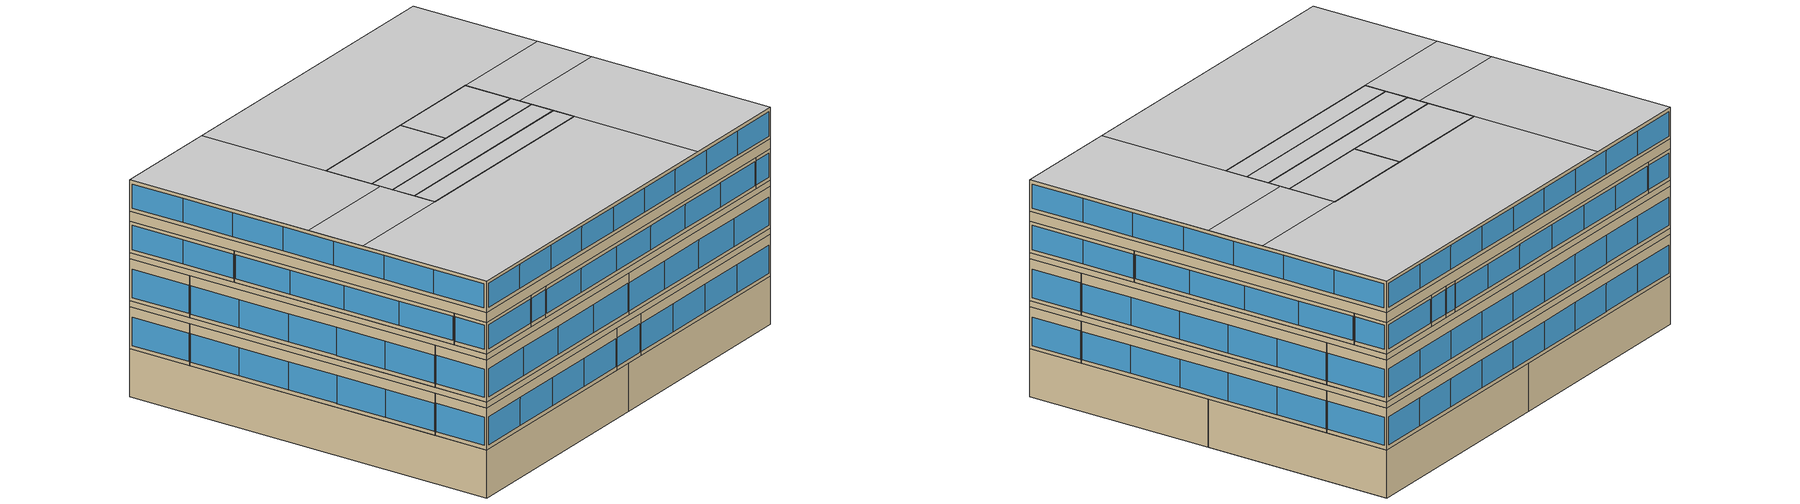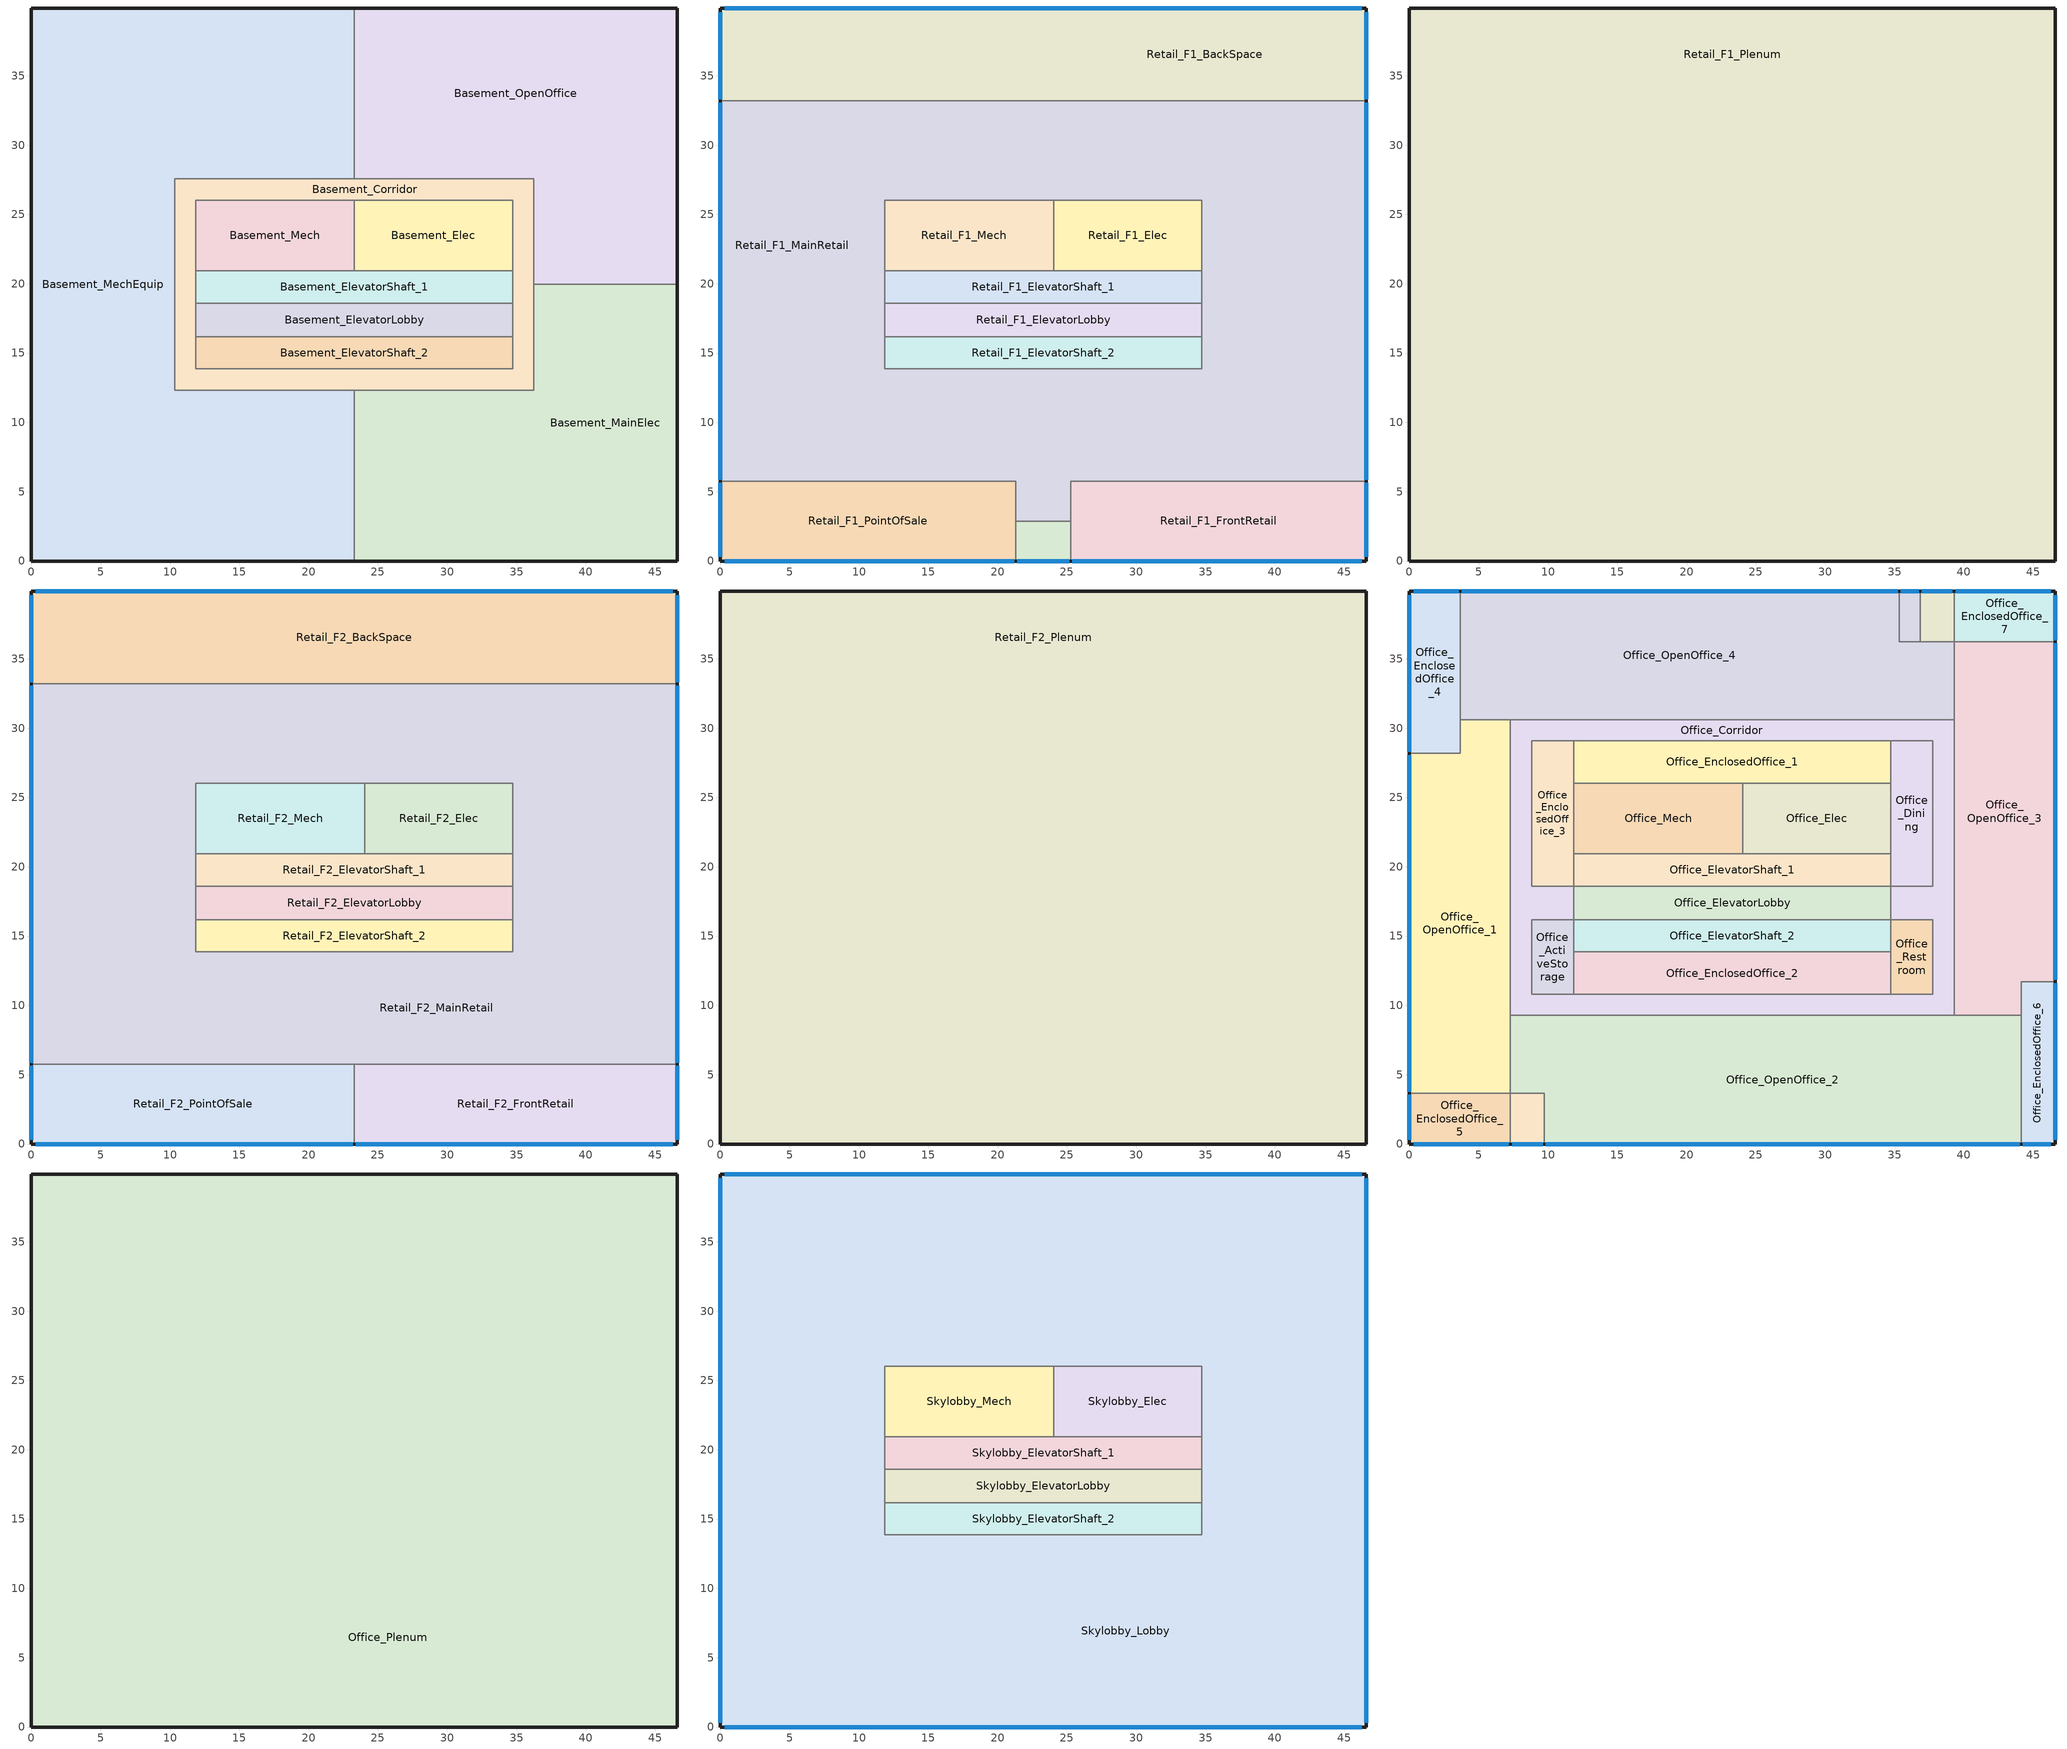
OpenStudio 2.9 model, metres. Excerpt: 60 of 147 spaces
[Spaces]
Basement_ElevatorShaft_2
 floor ground: 34.72,16.17 34.72,13.85 11.86,13.85 11.86,16.17 z-4.88
 wall to Basement_Corridor: 11.86,16.17 11.86,13.85 34.72,13.85 34.72,16.17 z-4.88:0
 wall to Basement_ElevatorLobby: 34.72,16.17 11.86,16.17 z-4.88:0
Basement_ElevatorLobby
 floor ground: 34.72,18.61 34.72,16.17 11.86,16.17 11.86,18.61 z-4.88
 wall to Basement_ElevatorShaft_1: 34.72,18.61 11.86,18.61 z-4.88:0
 wall to Basement_Corridor: 11.86,18.61 11.86,16.17 / 34.72,16.17 34.72,18.61 z-4.88:0
Basement_Corridor
 floor ground: 36.24,27.57 36.24,26.05 11.86,26.05 11.86,27.57 z-4.88; 11.86,27.57 11.86,19.95 10.33,19.95 10.33,27.57 z-4.88; 36.24,26.05 36.24,19.95 34.72,19.95 34.72,26.05 z-4.88; 34.72,13.85 34.72,12.33 10.33,12.33 10.33,13.85 z-4.88; 11.86,19.95 11.86,13.85 10.33,13.85 10.33,19.95 z-4.88; 36.24,19.95 36.24,12.33 34.72,12.33 34.72,19.95 z-4.88
 wall to Basement_MechEquip: 23.29,27.57 10.33,27.57 10.33,12.33 23.29,12.33 z-4.88:0
 wall to Basement_ElevatorShaft_1: 11.86,18.61 11.86,20.92 / 34.72,20.92 34.72,18.61 z-4.88:0
 wall to Basement_Elec: 23.29,26.05 34.72,26.05 34.72,20.92 z-4.88:0
 wall to Basement_OpenOffice: 36.24,19.95 36.24,27.57 23.29,27.57 z-4.88:0
 wall to Basement_Mech: 11.86,20.92 11.86,26.05 23.29,26.05 z-4.88:0
 wall to Basement_MainElec: 23.29,12.33 36.24,12.33 36.24,19.95 z-4.88:0
Basement_MainElec
 floor ground: 36.24,12.33 36.24,0 23.29,0 23.29,12.33 z-4.88; 46.57,19.95 46.57,0 36.24,0 36.24,19.95 z-4.88
 wall ground: 23.29,0 46.57,0 46.57,19.95 z-4.88:0
 wall to Basement_MechEquip: 23.29,12.33 23.29,0 z-4.88:0
 wall to Basement_OpenOffice: 46.57,19.95 36.24,19.95 z-4.88:0
Basement_MechEquip
 floor ground: 10.33,39.9 10.33,0 0,0 0,39.9 z-4.88; 23.29,12.33 23.29,0 10.33,0 10.33,12.33 z-4.88; 23.29,39.9 23.29,27.57 10.33,27.57 10.33,39.9 z-4.88
 wall to Basement_OpenOffice: 23.29,27.57 23.29,39.9 z-4.88:0
 wall ground: 23.29,39.9 0,39.9 0,0 23.29,0 z-4.88:0
Basement_Mech
 floor ground: 23.29,26.05 23.29,20.92 11.86,20.92 11.86,26.05 z-4.88
 wall to Basement_ElevatorShaft_1: 11.86,20.92 23.29,20.92 z-4.88:0
 wall to Basement_Elec: 23.29,20.92 23.29,26.05 z-4.88:0
Basement_OpenOffice
 floor ground: 46.57,39.9 46.57,27.57 23.29,27.57 23.29,39.9 z-4.88; 46.57,27.57 46.57,19.95 36.24,19.95 36.24,27.57 z-4.88
 wall ground: 46.57,19.95 46.57,39.9 23.29,39.9 z-4.88:0
Basement_Elec
 floor ground: 34.72,26.05 34.72,20.92 23.29,20.92 23.29,26.05 z-4.88
 wall to Basement_ElevatorShaft_1: 23.29,20.92 34.72,20.92 z-4.88:0
Basement_ElevatorShaft_1
 floor ground: 34.72,20.92 34.72,18.61 11.86,18.61 11.86,20.92 z-4.88
Retail_F1_BackSpace
 floor to Basement_OpenOffice: 46.57,39.9 46.57,33.19 23.29,33.19 23.29,39.9 z0
 floor to Basement_MechEquip: 23.29,39.9 23.29,33.19 0,33.19 0,39.9 z0
 wall outside: 46.57,33.19 46.57,39.9 0,39.9 0,33.19 z0:4.27
 wall to Retail_F1_MainRetail: 0,33.19 46.57,33.19 z0:4.27
 window: 15.62,39.9 10.52,39.9 / 10.52,39.9 5.42,39.9 / 36.05,39.9 30.95,39.9 / 5.41,39.9 0.31,39.9 / 30.94,39.9 25.84,39.9 / 25.84,39.9 20.74,39.9 / 46.26,39.9 41.16,39.9 / 41.16,39.9 36.06,39.9 / 20.73,39.9 15.63,39.9 z0.4:3.26; 46.57,33.31 46.57,39.59 / 0,39.59 0,33.31 z0.4:3.27
Retail_F1_PointOfSale
 floor to Basement_MechEquip: 21.31,5.76 21.31,0 0,0 0,5.76 z0
 wall outside: 0,5.76 0,0 21.31,0 z0:4.27
 wall to Retail_F1_MainRetail: 21.31,2.88 21.31,5.76 0,5.76 z0:4.27
 wall to Retail_F1_Entry: 21.31,0 21.31,2.88 z0:4.27
 window: 0.31,0 5.53,0 / 5.53,0 10.75,0 / 10.75,0 15.97,0 / 15.97,0 21.19,0 z0.4:3.26; 0,5.65 0,0.31 z0.4:3.27
Retail_F1_MainRetail
 floor to Basement_MainElec: 36.24,12.33 36.24,5.76 25.27,5.76 25.27,12.33 z0; 25.27,12.33 25.27,2.88 23.29,2.88 23.29,12.33 z0; 46.57,19.95 46.57,5.76 36.24,5.76 36.24,19.95 z0
 floor to Basement_Corridor: 11.86,19.95 11.86,13.85 10.33,13.85 10.33,19.95 z0; 36.24,26.05 36.24,19.95 34.72,19.95 34.72,26.05 z0; 36.24,27.57 36.24,26.05 11.86,26.05 11.86,27.57 z0; 11.86,27.57 11.86,19.95 10.33,19.95 10.33,27.57 z0; 34.72,13.85 34.72,12.33 10.33,12.33 10.33,13.85 z0; 36.24,19.95 36.24,12.33 34.72,12.33 34.72,19.95 z0
 floor to Basement_OpenOffice: 46.57,27.57 46.57,19.95 36.24,19.95 36.24,27.57 z0; 46.57,33.19 46.57,27.57 23.29,27.57 23.29,33.19 z0
 floor to Basement_MechEquip: 23.29,5.76 23.29,2.88 21.31,2.88 21.31,5.76 z0; 23.29,33.19 23.29,27.57 10.33,27.57 10.33,33.19 z0; 23.29,12.33 23.29,5.76 0,5.76 0,12.33 z0; 10.33,33.19 10.33,12.33 0,12.33 0,33.19 z0
 wall outside: 46.57,5.76 46.57,33.19 / 0,33.19 0,5.76 z0:4.27
 wall to Retail_F1_ElevatorShaft_1: 34.72,20.92 34.72,18.61 / 11.86,18.61 11.86,20.92 z0:4.27
 wall to Retail_F1_Mech: 11.86,20.92 11.86,26.05 24.05,26.05 z0:4.27
 wall to Retail_F1_Elec: 24.05,26.05 34.72,26.05 34.72,20.92 z0:4.27
 wall to Retail_F1_ElevatorLobby: 34.72,18.61 34.72,16.17 / 11.86,16.17 11.86,18.61 z0:4.27
 wall to Retail_F1_ElevatorShaft_2: 34.72,16.17 34.72,13.85 11.86,13.85 11.86,16.17 z0:4.27
 wall to Retail_F1_FrontRetail: 25.27,2.88 25.27,5.76 46.57,5.76 z0:4.27
 wall to Retail_F1_Entry: 21.31,2.88 25.27,2.88 z0:4.27
 window: 46.57,11.32 46.57,16.75 / 46.57,22.2 46.57,27.64 / 46.57,27.64 46.57,33.08 / 0,22.19 0,16.76 / 0,16.75 0,11.32 / 0,11.31 0,5.88 / 46.57,16.76 46.57,22.19 / 0,33.08 0,27.64 / 0,27.64 0,22.2 / 46.57,5.88 46.57,11.31 z0.4:3.26
Retail_F1_Mech
 floor to Basement_Elec: 24.05,26.05 24.05,20.92 23.29,20.92 23.29,26.05 z0
 floor to Basement_Mech: 23.29,26.05 23.29,20.92 11.86,20.92 11.86,26.05 z0
 wall to Retail_F1_ElevatorShaft_1: 11.86,20.92 24.05,20.92 z0:4.27
 wall to Retail_F1_Elec: 24.05,20.92 24.05,26.05 z0:4.27
Retail_F1_Entry
 floor to Basement_MechEquip: 23.29,2.88 23.29,0 21.31,0 21.31,2.88 z0
 floor to Basement_MainElec: 25.27,2.88 25.27,0 23.29,0 23.29,2.88 z0
 wall outside: 21.31,0 25.27,0 z0:4.27
 wall to Retail_F1_FrontRetail: 25.27,0 25.27,2.88 z0:4.27
 window: 21.42,0 25.15,0 z0.4:3.28
Retail_F1_ElevatorShaft_1
 floor to Basement_ElevatorShaft_1: 34.72,20.92 34.72,18.61 11.86,18.61 11.86,20.92 z0
 wall to Retail_F1_ElevatorLobby: 11.86,18.61 34.72,18.61 z0:4.27
 wall to Retail_F1_Elec: 34.72,20.92 24.05,20.92 z0:4.27
Retail_F1_FrontRetail
 floor to Basement_MainElec: 46.57,5.76 46.57,0 25.27,0 25.27,5.76 z0
 wall outside: 25.27,0 46.57,0 46.57,5.76 z0:4.27
 window: 30.61,0 35.82,0 / 25.38,0 30.6,0 / 35.83,0 41.04,0 / 41.05,0 46.26,0 z0.4:3.26; 46.57,0.31 46.57,5.65 z0.4:3.27
Retail_F1_ElevatorLobby
 floor to Basement_ElevatorLobby: 34.72,18.61 34.72,16.17 11.86,16.17 11.86,18.61 z0
 wall to Retail_F1_ElevatorShaft_2: 11.86,16.17 34.72,16.17 z0:4.27
Retail_F1_Elec
 floor to Basement_Elec: 34.72,26.05 34.72,20.92 24.05,20.92 24.05,26.05 z0
Retail_F1_ElevatorShaft_2
 floor to Basement_ElevatorShaft_2: 34.72,16.17 34.72,13.85 11.86,13.85 11.86,16.17 z0
Retail_F1_Plenum
 floor to Retail_F1_MainRetail: 46.57,33.19 46.57,26.05 11.86,26.05 11.86,33.19 z4.27; 11.86,33.19 11.86,19.95 0,19.95 0,33.19 z4.27; 25.27,5.76 25.27,2.88 21.31,2.88 21.31,5.76 z4.27; 46.57,19.95 46.57,5.76 34.72,5.76 34.72,19.95 z4.27; 11.86,19.95 11.86,13.85 0,13.85 0,19.95 z4.27; 34.72,13.85 34.72,5.76 25.27,5.76 25.27,13.85 z4.27; 46.57,26.05 46.57,19.95 34.72,19.95 34.72,26.05 z4.27; 25.27,13.85 25.27,5.76 0,5.76 0,13.85 z4.27
 floor to Retail_F1_Elec: 34.72,26.05 34.72,20.92 24.05,20.92 24.05,26.05 z4.27
 floor to Retail_F1_PointOfSale: 21.31,5.76 21.31,0 0,0 0,5.76 z4.27
 floor to Retail_F1_Mech: 24.05,26.05 24.05,20.92 11.86,20.92 11.86,26.05 z4.27
 floor to Retail_F1_ElevatorShaft_1: 34.72,20.92 34.72,18.61 11.86,18.61 11.86,20.92 z4.27
 floor to Retail_F1_Entry: 25.27,2.88 25.27,0 21.31,0 21.31,2.88 z4.27
 floor to Retail_F1_BackSpace: 46.57,39.9 46.57,33.19 0,33.19 0,39.9 z4.27
 floor to Retail_F1_FrontRetail: 46.57,5.76 46.57,0 25.27,0 25.27,5.76 z4.27
 floor to Retail_F1_ElevatorShaft_2: 34.72,16.17 34.72,13.85 11.86,13.85 11.86,16.17 z4.27
 floor to Retail_F1_ElevatorLobby: 34.72,18.61 34.72,16.17 11.86,16.17 11.86,18.61 z4.27
 wall outside: 46.57,39.9 0,39.9 0,0 46.57,0 46.57,39.9 z4.27:4.88
Retail_F2_BackSpace
 floor to Retail_F1_Plenum: 46.57,39.9 46.57,33.19 0,33.19 0,39.9 z4.88
 wall outside: 46.57,33.19 46.57,39.9 0,39.9 0,33.19 z4.88:9.14
 wall to Retail_F2_MainRetail: 0,33.19 46.57,33.19 z4.88:9.14
 window: 15.62,39.9 10.52,39.9 / 46.26,39.9 41.16,39.9 / 20.73,39.9 15.63,39.9 / 10.52,39.9 5.42,39.9 / 41.16,39.9 36.06,39.9 / 36.05,39.9 30.95,39.9 / 30.94,39.9 25.84,39.9 / 25.84,39.9 20.74,39.9 / 5.41,39.9 0.31,39.9 z5.28:8.13; 46.57,33.31 46.57,39.59 / 0,39.59 0,33.31 z5.28:8.15
Retail_F2_MainRetail
 floor to Retail_F1_Plenum: 34.72,33.19 34.72,26.05 0,26.05 0,33.19 z4.88; 46.57,19.95 46.57,13.85 34.72,13.85 34.72,19.95 z4.88; 11.86,26.05 11.86,19.95 0,19.95 0,26.05 z4.88; 11.86,19.95 11.86,5.76 0,5.76 0,19.95 z4.88; 46.57,13.85 46.57,5.76 11.86,5.76 11.86,13.85 z4.88; 46.57,33.19 46.57,19.95 34.72,19.95 34.72,33.19 z4.88
 wall outside: 46.57,5.76 46.57,33.19 / 0,33.19 0,5.76 z4.88:9.14
 wall to Retail_F2_ElevatorShaft_2: 34.72,16.17 34.72,13.85 11.86,13.85 11.86,16.17 z4.88:9.14
 wall to Retail_F2_Mech: 11.86,20.92 11.86,26.05 24.05,26.05 z4.88:9.14
 wall to Retail_F2_ElevatorLobby: 34.72,18.61 34.72,16.17 / 11.86,16.17 11.86,18.61 z4.88:9.14
 wall to Retail_F2_Elec: 24.05,26.05 34.72,26.05 34.72,20.92 z4.88:9.14
 wall to Retail_F2_ElevatorShaft_1: 11.86,18.61 11.86,20.92 / 34.72,20.92 34.72,18.61 z4.88:9.14
 wall to Retail_F2_PointOfSale: 0,5.76 23.29,5.76 z4.88:9.14
 wall to Retail_F2_FrontRetail: 23.29,5.76 46.57,5.76 z4.88:9.14
 window: 0,11.31 0,5.88 / 0,16.75 0,11.32 / 46.57,22.2 46.57,27.64 / 46.57,27.64 46.57,33.08 / 46.57,16.76 46.57,22.19 / 46.57,5.88 46.57,11.31 / 46.57,11.32 46.57,16.75 / 0,22.19 0,16.76 / 0,33.08 0,27.64 / 0,27.64 0,22.2 z5.28:8.14
Retail_F2_ElevatorShaft_1
 floor to Retail_F1_Plenum: 34.72,20.92 34.72,18.61 11.86,18.61 11.86,20.92 z4.88
 wall to Retail_F2_Mech: 24.05,20.92 11.86,20.92 z4.88:9.14
 wall to Retail_F2_Elec: 34.72,20.92 24.05,20.92 z4.88:9.14
 wall to Retail_F2_ElevatorLobby: 11.86,18.61 34.72,18.61 z4.88:9.14
Retail_F2_Elec
 floor to Retail_F1_Plenum: 34.72,26.05 34.72,20.92 24.05,20.92 24.05,26.05 z4.88
 wall to Retail_F2_Mech: 24.05,26.05 24.05,20.92 z4.88:9.14
Retail_F2_PointOfSale
 floor to Retail_F1_Plenum: 23.29,5.76 23.29,0 0,0 0,5.76 z4.88
 wall outside: 0,5.76 0,0 23.29,0 z4.88:9.14
 wall to Retail_F2_FrontRetail: 23.29,0 23.29,5.76 z4.88:9.14
 window: 0,5.65 0,0.31 z5.28:8.15; 0.31,0 6.02,0 / 17.46,0 23.17,0 / 6.03,0 11.74,0 / 11.74,0 17.45,0 z5.28:8.14
Retail_F2_ElevatorLobby
 floor to Retail_F1_Plenum: 34.72,18.61 34.72,16.17 11.86,16.17 11.86,18.61 z4.88
 wall to Retail_F2_ElevatorShaft_2: 11.86,16.17 34.72,16.17 z4.88:9.14
Retail_F2_FrontRetail
 floor to Retail_F1_Plenum: 46.57,5.76 46.57,0 23.29,0 23.29,5.76 z4.88
 wall outside: 23.29,0 46.57,0 46.57,5.76 z4.88:9.14
 window: 46.57,0.31 46.57,5.65 z5.28:8.15; 23.4,0 29.12,0 / 34.84,0 40.55,0 / 29.12,0 34.83,0 / 40.55,0 46.26,0 z5.28:8.14
Retail_F2_ElevatorShaft_2
 floor to Retail_F1_Plenum: 34.72,16.17 34.72,13.85 11.86,13.85 11.86,16.17 z4.88
Retail_F2_Mech
 floor to Retail_F1_Plenum: 24.05,26.05 24.05,20.92 11.86,20.92 11.86,26.05 z4.88
Retail_F2_Plenum
 floor to Retail_F2_MainRetail: 34.72,33.19 34.72,26.05 0,26.05 0,33.19 z9.14; 46.57,19.95 46.57,13.85 34.72,13.85 34.72,19.95 z9.14; 46.57,33.19 46.57,19.95 34.72,19.95 34.72,33.19 z9.14; 46.57,13.85 46.57,5.76 11.86,5.76 11.86,13.85 z9.14; 11.86,19.95 11.86,5.76 0,5.76 0,19.95 z9.14; 11.86,26.05 11.86,19.95 0,19.95 0,26.05 z9.14
 floor to Retail_F2_FrontRetail: 46.57,5.76 46.57,0 23.29,0 23.29,5.76 z9.14
 floor to Retail_F2_ElevatorShaft_1: 34.72,20.92 34.72,18.61 11.86,18.61 11.86,20.92 z9.14
 floor to Retail_F2_ElevatorShaft_2: 34.72,16.17 34.72,13.85 11.86,13.85 11.86,16.17 z9.14
 floor to Retail_F2_ElevatorLobby: 34.72,18.61 34.72,16.17 11.86,16.17 11.86,18.61 z9.14
 floor to Retail_F2_PointOfSale: 23.29,5.76 23.29,0 0,0 0,5.76 z9.14
 floor to Retail_F2_BackSpace: 46.57,39.9 46.57,33.19 0,33.19 0,39.9 z9.14
 floor to Retail_F2_Elec: 34.72,26.05 34.72,20.92 24.05,20.92 24.05,26.05 z9.14
 floor to Retail_F2_Mech: 24.05,26.05 24.05,20.92 11.86,20.92 11.86,26.05 z9.14
 wall outside: 0,39.9 0,0 46.57,0 46.57,39.9 0,39.9 z9.14:9.75
Office_Mech
 floor to Retail_F2_Plenum: 24.05,26.05 24.05,20.92 11.86,20.92 11.86,26.05 z9.75
 wall to Office_Elec: 24.05,20.92 24.05,26.05 z9.75:12.95
 wall to Office_ElevatorShaft_1: 11.86,20.92 24.05,20.92 z9.75:12.95
 wall to Office_EnclosedOffice_1: 24.05,26.05 11.86,26.05 z9.75:12.95
 wall to Office_EnclosedOffice_3: 11.86,26.05 11.86,20.92 z9.75:12.95
Office_OpenOffice_4
 floor to Retail_F2_Plenum: 35.33,39.9 35.33,30.62 3.66,30.62 3.66,39.9 z9.75; 39.29,36.24 39.29,30.62 35.33,30.62 35.33,36.24 z9.75
 wall outside: 35.33,39.9 3.66,39.9 z9.75:12.95
 wall to Office_Corridor: 7.28,30.62 39.29,30.62 z9.75:12.95
 wall to Office_ConfRoom_2: 39.29,36.24 36.85,36.24 z9.75:12.95
 wall to Office_Classroom: 36.85,36.24 35.33,36.24 35.33,39.9 z9.75:12.95
 wall to Office_EnclosedOffice_4: 3.66,39.9 3.66,30.62 z9.75:12.95
 wall to Office_OpenOffice_1: 3.66,30.62 7.28,30.62 z9.75:12.95
 wall to Office_OpenOffice_3: 39.29,30.62 39.29,36.24 z9.75:12.95
 window: 35.21,39.9 29.97,39.9 / 29.97,39.9 24.73,39.9 / 24.73,39.9 19.49,39.9 / 19.49,39.9 14.25,39.9 / 14.25,39.9 9.01,39.9 / 9.01,39.9 3.77,39.9 z10.16:12.6
Office_ElevatorShaft_1
 floor to Retail_F2_Plenum: 34.72,20.92 34.72,18.61 11.86,18.61 11.86,20.92 z9.75
 wall to Office_Elec: 34.72,20.92 24.05,20.92 z9.75:12.95
 wall to Office_ElevatorLobby: 11.86,18.61 34.72,18.61 z9.75:12.95
 wall to Office_Dining: 34.72,18.61 34.72,20.92 z9.75:12.95
 wall to Office_EnclosedOffice_3: 11.86,20.92 11.86,18.61 z9.75:12.95
Office_OpenOffice_2
 floor to Retail_F2_Plenum: 9.72,9.28 9.72,3.66 7.28,3.66 7.28,9.28 z9.75; 44.13,9.28 44.13,0 9.72,0 9.72,9.28 z9.75
 wall outside: 9.72,0 44.13,0 z9.75:12.95
 wall to Office_Corridor: 39.29,9.28 7.28,9.28 z9.75:12.95
 wall to Office_OpenOffice_1: 7.28,9.28 7.28,3.66 z9.75:12.95
 wall to Office_EnclosedOffice_6: 44.13,0 44.13,9.28 z9.75:12.95
 wall to Office_OpenOffice_3: 44.13,9.28 39.29,9.28 z9.75:12.95
 wall to Office_ConfRoom_1: 7.28,3.66 9.72,3.66 9.72,0 z9.75:12.95
 window: 32.63,0 38.32,0 / 15.54,0 21.23,0 / 38.33,0 44.02,0 / 21.23,0 26.93,0 / 26.93,0 32.62,0 / 9.84,0 15.53,0 z10.16:12.6
Office_EnclosedOffice_4
 floor to Retail_F2_Plenum: 3.66,39.9 3.66,28.18 0,28.18 0,39.9 z9.75
 wall outside: 3.66,39.9 0,39.9 0,28.18 z9.75:12.95
 wall to Office_OpenOffice_1: 0,28.18 3.66,28.18 3.66,30.62 z9.75:12.95
 window: 0,39.59 0,33.94 / 0,33.94 0,28.3 z10.16:12.6; 3.54,39.9 0.31,39.9 z10.15:12.62
Office_OpenOffice_3
 floor to Retail_F2_Plenum: 44.13,11.72 44.13,9.28 39.29,9.28 39.29,11.72 z9.75; 46.57,36.24 46.57,11.72 39.29,11.72 39.29,36.24 z9.75
 wall outside: 46.57,11.72 46.57,36.24 z9.75:12.95
 wall to Office_EnclosedOffice_6: 44.13,9.28 44.13,11.72 46.57,11.72 z9.75:12.95
 wall to Office_Corridor: 39.29,30.62 39.29,9.28 z9.75:12.95
 wall to Office_EnclosedOffice_7: 46.57,36.24 39.29,36.24 z9.75:12.95
 window: 46.57,11.84 46.57,17.91 / 46.57,17.91 46.57,23.98 / 46.57,23.98 46.57,30.05 / 46.57,30.05 46.57,36.12 z10.16:12.6
Office_Corridor
 floor to Retail_F2_Plenum: 37.76,18.61 37.76,16.17 34.72,16.17 34.72,18.61 z9.75; 39.29,30.62 39.29,19.95 37.76,19.95 37.76,30.62 z9.75; 11.86,18.61 11.86,16.17 8.81,16.17 8.81,18.61 z9.75; 39.29,10.81 39.29,9.28 8.81,9.28 8.81,10.81 z9.75; 39.29,19.95 39.29,10.81 37.76,10.81 37.76,19.95 z9.75; 37.76,30.62 37.76,29.09 7.28,29.09 7.28,30.62 z9.75; 8.81,19.95 8.81,9.28 7.28,9.28 7.28,19.95 z9.75; 8.81,29.09 8.81,19.95 7.28,19.95 7.28,29.09 z9.75
 wall to Office_ElevatorLobby: 34.72,18.61 34.72,16.17 / 11.86,16.17 11.86,18.61 z9.75:12.95
 wall to Office_EnclosedOffice_3: 11.86,18.61 8.81,18.61 8.81,29.09 11.86,29.09 z9.75:12.95
 wall to Office_ActiveStorage: 11.86,10.81 8.81,10.81 8.81,16.17 11.86,16.17 z9.75:12.95
 wall to Office_Restroom: 34.72,16.17 37.76,16.17 37.76,10.81 34.72,10.81 z9.75:12.95
 wall to Office_OpenOffice_1: 7.28,30.62 7.28,9.28 z9.75:12.95
 wall to Office_Dining: 34.72,29.09 37.76,29.09 37.76,18.61 34.72,18.61 z9.75:12.95
 wall to Office_EnclosedOffice_2: 34.72,10.81 11.86,10.81 z9.75:12.95
 wall to Office_EnclosedOffice_1: 11.86,29.09 34.72,29.09 z9.75:12.95
Office_EnclosedOffice_1
 floor to Retail_F2_Plenum: 34.72,29.09 34.72,26.05 11.86,26.05 11.86,29.09 z9.75
 wall to Office_Dining: 34.72,26.05 34.72,29.09 z9.75:12.95
 wall to Office_Elec: 24.05,26.05 34.72,26.05 z9.75:12.95
 wall to Office_EnclosedOffice_3: 11.86,29.09 11.86,26.05 z9.75:12.95
Office_EnclosedOffice_7
 floor to Retail_F2_Plenum: 46.57,39.9 46.57,36.24 39.29,36.24 39.29,39.9 z9.75
 wall outside: 46.57,36.24 46.57,39.9 39.29,39.9 z9.75:12.95
 wall to Office_ConfRoom_2: 39.29,39.9 39.29,36.24 z9.75:12.95
 window: 46.27,39.9 39.4,39.9 z10.15:12.61; 46.57,36.36 46.57,39.59 z10.15:12.62
Office_ConfRoom_2
 floor to Retail_F2_Plenum: 39.29,39.9 39.29,36.24 36.85,36.24 36.85,39.9 z9.75
 wall outside: 39.29,39.9 36.85,39.9 z9.75:12.95
 wall to Office_Classroom: 36.85,39.9 36.85,36.24 z9.75:12.95
 window: 39.17,39.9 36.97,39.9 z10.15:12.63
Office_Restroom
 floor to Retail_F2_Plenum: 37.76,16.17 37.76,10.81 34.72,10.81 34.72,16.17 z9.75
 wall to Office_EnclosedOffice_2: 34.72,13.85 34.72,10.81 z9.75:12.95
 wall to Office_ElevatorShaft_2: 34.72,16.17 34.72,13.85 z9.75:12.95
Office_Classroom
 floor to Retail_F2_Plenum: 36.85,39.9 36.85,36.24 35.33,36.24 35.33,39.9 z9.75
 wall outside: 36.85,39.9 35.33,39.9 z9.75:12.95
 window: 36.74,39.9 35.44,39.9 z10.15:12.65
Office_ConfRoom_1
 floor to Retail_F2_Plenum: 9.72,3.66 9.72,0 7.28,0 7.28,3.66 z9.75
 wall outside: 7.28,0 9.72,0 z9.75:12.95
 wall to Office_EnclosedOffice_5: 7.28,3.66 7.28,0 z9.75:12.95
 window: 7.4,0 9.61,0 z10.15:12.63
Office_ElevatorLobby
 floor to Retail_F2_Plenum: 34.72,18.61 34.72,16.17 11.86,16.17 11.86,18.61 z9.75
 wall to Office_ElevatorShaft_2: 11.86,16.17 34.72,16.17 z9.75:12.95
Office_EnclosedOffice_6
 floor to Retail_F2_Plenum: 46.57,11.72 46.57,0 44.13,0 44.13,11.72 z9.75
 wall outside: 44.13,0 46.57,0 46.57,11.72 z9.75:12.95
 window: 44.25,0 46.27,0 z10.15:12.63; 46.57,0.31 46.57,5.95 / 46.57,5.96 46.57,11.6 z10.16:12.6
Office_EnclosedOffice_2
 floor to Retail_F2_Plenum: 34.72,13.85 34.72,10.81 11.86,10.81 11.86,13.85 z9.75
 wall to Office_ActiveStorage: 11.86,13.85 11.86,10.81 z9.75:12.95
 wall to Office_ElevatorShaft_2: 34.72,13.85 11.86,13.85 z9.75:12.95
Office_Dining
 floor to Retail_F2_Plenum: 37.76,29.09 37.76,18.61 34.72,18.61 34.72,29.09 z9.75
 wall to Office_Elec: 34.72,26.05 34.72,20.92 z9.75:12.95
Office_OpenOffice_1
 floor to Retail_F2_Plenum: 7.28,30.62 7.28,28.18 3.66,28.18 3.66,30.62 z9.75; 7.28,28.18 7.28,3.66 0,3.66 0,28.18 z9.75
 wall outside: 0,28.18 0,3.66 z9.75:12.95
 wall to Office_EnclosedOffice_5: 0,3.66 7.28,3.66 z9.75:12.95
 window: 0,28.06 0,21.99 / 0,9.84 0,3.77 / 0,21.99 0,15.92 / 0,15.92 0,9.85 z10.16:12.6
Office_ElevatorShaft_2
 floor to Retail_F2_Plenum: 34.72,16.17 34.72,13.85 11.86,13.85 11.86,16.17 z9.75
 wall to Office_ActiveStorage: 11.86,16.17 11.86,13.85 z9.75:12.95
Office_Elec
 floor to Retail_F2_Plenum: 34.72,26.05 34.72,20.92 24.05,20.92 24.05,26.05 z9.75
Office_EnclosedOffice_5
 floor to Retail_F2_Plenum: 7.28,3.66 7.28,0 0,0 0,3.66 z9.75
 wall outside: 0,3.66 0,0 7.28,0 z9.75:12.95
 window: 0.31,0 7.17,0 z10.15:12.61; 0,3.54 0,0.31 z10.15:12.62
Office_ActiveStorage
 floor to Retail_F2_Plenum: 11.86,16.17 11.86,10.81 8.81,10.81 8.81,16.17 z9.75
Office_EnclosedOffice_3
 floor to Retail_F2_Plenum: 11.86,29.09 11.86,18.61 8.81,18.61 8.81,29.09 z9.75
Office_Plenum
 floor to Office_Corridor: 11.86,18.61 11.86,16.17 8.81,16.17 8.81,18.61 z12.95; 39.29,29.09 39.29,19.95 37.76,19.95 37.76,29.09 z12.95; 37.76,18.61 37.76,16.17 34.72,16.17 34.72,18.61 z12.95; 37.76,10.81 37.76,9.28 7.28,9.28 7.28,10.81 z12.95; 39.29,30.62 39.29,29.09 8.81,29.09 8.81,30.62 z12.95; 8.81,19.95 8.81,10.81 7.28,10.81 7.28,19.95 z12.95; 39.29,19.95 39.29,9.28 37.76,9.28 37.76,19.95 z12.95; 8.81,30.62 8.81,19.95 7.28,19.95 7.28,30.62 z12.95
 floor to Office_Mech: 24.05,26.05 24.05,20.92 11.86,20.92 11.86,26.05 z12.95
 floor to Office_Elec: 34.72,26.05 34.72,20.92 24.05,20.92 24.05,26.05 z12.95
 floor to Office_OpenOffice_3: 46.57,36.24 46.57,11.72 44.13,11.72 44.13,36.24 z12.95; 44.13,36.24 44.13,9.28 39.29,9.28 39.29,36.24 z12.95
 floor to Office_ConfRoom_2: 39.29,39.9 39.29,36.24 36.85,36.24 36.85,39.9 z12.95
 floor to Office_OpenOffice_1: 3.66,28.18 3.66,3.66 0,3.66 0,28.18 z12.95; 7.28,30.62 7.28,3.66 3.66,3.66 3.66,30.62 z12.95
 floor to Office_ElevatorLobby: 34.72,18.61 34.72,16.17 11.86,16.17 11.86,18.61 z12.95
 floor to Office_ActiveStorage: 11.86,16.17 11.86,10.81 8.81,10.81 8.81,16.17 z12.95
 floor to Office_ConfRoom_1: 9.72,3.66 9.72,0 7.28,0 7.28,3.66 z12.95
 floor to Office_OpenOffice_4: 35.33,39.9 35.33,36.24 3.66,36.24 3.66,39.9 z12.95; 39.29,36.24 39.29,30.62 3.66,30.62 3.66,36.24 z12.95
 floor to Office_OpenOffice_2: 44.13,9.28 44.13,3.66 7.28,3.66 7.28,9.28 z12.95; 44.13,3.66 44.13,0 9.72,0 9.72,3.66 z12.95
 floor to Office_ElevatorShaft_2: 34.72,16.17 34.72,13.85 11.86,13.85 11.86,16.17 z12.95
 floor to Office_EnclosedOffice_6: 46.57,11.72 46.57,0 44.13,0 44.13,11.72 z12.95
 floor to Office_EnclosedOffice_3: 11.86,29.09 11.86,18.61 8.81,18.61 8.81,29.09 z12.95
 floor to Office_Dining: 37.76,29.09 37.76,18.61 34.72,18.61 34.72,29.09 z12.95
 floor to Office_EnclosedOffice_5: 7.28,3.66 7.28,0 0,0 0,3.66 z12.95
 floor to Office_Restroom: 37.76,16.17 37.76,10.81 34.72,10.81 34.72,16.17 z12.95
 floor to Office_EnclosedOffice_4: 3.66,39.9 3.66,28.18 0,28.18 0,39.9 z12.95
 floor to Office_EnclosedOffice_7: 46.57,39.9 46.57,36.24 39.29,36.24 39.29,39.9 z12.95
 floor to Office_EnclosedOffice_1: 34.72,29.09 34.72,26.05 11.86,26.05 11.86,29.09 z12.95
 floor to Office_EnclosedOffice_2: 34.72,13.85 34.72,10.81 11.86,10.81 11.86,13.85 z12.95
 floor to Office_Classroom: 36.85,39.9 36.85,36.24 35.33,36.24 35.33,39.9 z12.95
 floor to Office_ElevatorShaft_1: 34.72,20.92 34.72,18.61 11.86,18.61 11.86,20.92 z12.95
 wall outside: 46.57,39.9 0,39.9 0,0 46.57,0 46.57,39.9 z12.95:13.96
Skylobby_Lobby
 floor to Office_Plenum: 46.57,39.9 46.57,19.95 34.72,19.95 34.72,39.9 z13.96; 46.57,19.95 46.57,13.85 34.72,13.85 34.72,19.95 z13.96; 11.86,19.95 11.86,0 0,0 0,19.95 z13.96; 34.72,39.9 34.72,26.05 0,26.05 0,39.9 z13.96; 46.57,13.85 46.57,0 11.86,0 11.86,13.85 z13.96; 11.86,26.05 11.86,19.95 0,19.95 0,26.05 z13.96
 wall outside: 0,39.9 0,0 46.57,0 46.57,39.9 0,39.9 z13.96:17.16
 wall to Skylobby_ElevatorShaft_2: 34.72,16.17 34.72,13.85 11.86,13.85 11.86,16.17 z13.96:17.16
 wall to Skylobby_ElevatorLobby: 11.86,16.17 11.86,18.61 / 34.72,18.61 34.72,16.17 z13.96:17.16
 wall to Skylobby_Mech: 11.86,20.92 11.86,26.05 24.05,26.05 z13.96:17.16
 wall to Skylobby_Elec: 24.05,26.05 34.72,26.05 34.72,20.92 z13.96:17.16
 wall to Skylobby_ElevatorShaft_1: 34.72,20.92 34.72,18.61 / 11.86,18.61 11.86,20.92 z13.96:17.16
 window: 0,39.59 0,33.98 / 0,22.75 0,17.15 / 0,17.14 0,11.53 / 30.95,0 36.05,0 / 36.05,39.9 30.95,39.9 / 5.42,0 10.52,0 / 15.63,0 20.73,0 / 46.26,39.9 41.16,39.9 / 20.74,0 25.84,0 / 20.73,39.9 15.63,39.9 / 0,11.53 0,5.92 / 0,5.92 0,0.31 / 0,33.98 0,28.37 / 0,28.37 0,22.76 / 46.57,17.15 46.57,22.75 / 30.94,39.9 25.84,39.9 / 46.57,0.31 46.57,5.92 / 0.31,0 5.41,0 / 46.57,5.92 46.57,11.53 / 46.57,11.53 46.57,17.14 / 15.62,39.9 10.52,39.9 / 10.52,39.9 5.42,39.9 / 25.84,0 30.94,0 / 10.52,0 15.62,0 / 25.84,39.9 20.74,39.9 / 36.06,0 41.16,0 / 41.16,39.9 36.06,39.9 / 46.57,22.76 46.57,28.37 / 46.57,28.37 46.57,33.98 / 46.57,33.98 46.57,39.59 / 41.16,0 46.26,0 / 5.41,39.9 0.31,39.9 z14.36:16.8
 ceiling to Skylobby_Plenum: 11.86,19.95 11.86,39.9 0,39.9 0,19.95 z17.16; 11.86,13.85 11.86,19.95 0,19.95 0,13.85 z17.16; 46.57,26.05 46.57,39.9 11.86,39.9 11.86,26.05 z17.16; 46.57,0 46.57,19.95 34.72,19.95 34.72,0 z17.16; 34.72,0 34.72,13.85 0,13.85 0,0 z17.16; 46.57,19.95 46.57,26.05 34.72,26.05 34.72,19.95 z17.16
Skylobby_ElevatorShaft_1
 floor to Office_Plenum: 34.72,20.92 34.72,18.61 11.86,18.61 11.86,20.92 z13.96
 wall to Skylobby_Mech: 24.05,20.92 11.86,20.92 z13.96:17.16
 wall to Skylobby_ElevatorLobby: 11.86,18.61 34.72,18.61 z13.96:17.16
 wall to Skylobby_Elec: 34.72,20.92 24.05,20.92 z13.96:17.16
 ceiling to Skylobby_Plenum: 34.72,18.61 34.72,20.92 11.86,20.92 11.86,18.61 z17.16
Skylobby_Elec
 floor to Office_Plenum: 34.72,26.05 34.72,20.92 24.05,20.92 24.05,26.05 z13.96
 wall to Skylobby_Mech: 24.05,26.05 24.05,20.92 z13.96:17.16
 ceiling to Skylobby_Plenum: 34.72,20.92 34.72,26.05 24.05,26.05 24.05,20.92 z17.16
Skylobby_Mech
 floor to Office_Plenum: 24.05,26.05 24.05,20.92 11.86,20.92 11.86,26.05 z13.96
 ceiling to Skylobby_Plenum: 24.05,20.92 24.05,26.05 11.86,26.05 11.86,20.92 z17.16
Skylobby_ElevatorShaft_2
 floor to Office_Plenum: 34.72,16.17 34.72,13.85 11.86,13.85 11.86,16.17 z13.96
 wall to Skylobby_ElevatorLobby: 34.72,16.17 11.86,16.17 z13.96:17.16
 ceiling to Skylobby_Plenum: 34.72,13.85 34.72,16.17 11.86,16.17 11.86,13.85 z17.16
Skylobby_ElevatorLobby
 floor to Office_Plenum: 34.72,18.61 34.72,16.17 11.86,16.17 11.86,18.61 z13.96
 ceiling to Skylobby_Plenum: 34.72,16.17 34.72,18.61 11.86,18.61 11.86,16.17 z17.16
[Site]
Tall Building Geometry (O1-O1:31-12)  (01-01:31-12): Latitude {deg}=37.62; Longitude {deg}=-122.4; Time Zone {hr}=-8; Elevation {m}=6; Terrain=Suburbs
[SizingPeriod:DesignDay] Barometric Pressure {Pa}=101252.9; Wind Direction {deg}=0; Rain Indicator=0; Snow Indicator=0; Day of Month=15; Humidity Indicating Type=WetBulb
Name | Maximum Dry-Bulb Temperature {C} | Daily Dry-Bulb Temperature Range {deltaC} | Humidity Indicating Conditions at Maximum Dry-Bulb | Wind Speed {m/s} | Sky Clearness | Month | Day Type | Daylight Saving Time Indicator | Solar Model Indicator
Winter Design Day in Tall Building Geometry (O1-O1:31-12) | 3.9 | 0 | 3.9 | 13.3 | 0 | 1 | WinterDesignDay | 0
Summer Design Day in Tall Building Geometry (O1-O1:31-12) Jul | 28.7 | 10.9 | 18.6 | 0 | 0.98 | 7 | SummerDesignDay | 1 | ASHRAEClearSky
Summer Design Day in Tall Building Geometry (O1-O1:31-12) Sep | 30.9 | 13.1 | 18 | 0 | 0.98 | 9 | SummerDesignDay | 1 | ASHRAEClearSky
Summer Design Day in Tall Building Geometry (O1-O1:31-12) Aug | 29.7 | 11.1 | 18.4 | 0 | 0.98 | 8 | SummerDesignDay | 1 | ASHRAEClearSky
[Building]
Building: North Axis {deg}=0; Standards Number of Stories=73; Standards Number of Above Ground Stories=72
[ThermalZone] Multiplier=1; Zone Inside Convection Algorithm=TARP; Use Ideal Air Loads=No
Name | Volume {m3}
Retail_F2_BackSpace Thermal Zone; Retail_F1_BackSpace Thermal Zone | 1209.93
Retail_F2_Plenum Thermal Zone; Retail_F1_Plenum Thermal Zone | 921.3616
Office_Plenum Thermal Zone | 1637.77
Retail_F2_MainRetail Thermal Zone | 4028.07
Skylobby_Lobby Thermal Zone | 4719.58
Retail_F2_ElevatorShaft_1 Thermal Zone; Retail_F1_ElevatorShaft_1 Thermal Zone; Retail_F1_ElevatorShaft_2 Thermal Zone; Retail_F2_ElevatorShaft_2 Thermal Zone | 199.8566
Basement_ElevatorShaft_2 Thermal Zone; Basement_ElevatorShaft_1 Thermal Zone | 233.8886
Retail_F1_ElevatorLobby Thermal Zone; Retail_F2_ElevatorLobby Thermal Zone | 211.3693
Skylobby_ElevatorShaft_1 Thermal Zone; Office_ElevatorShaft_1 Thermal Zone; Skylobby_ElevatorShaft_2 Thermal Zone; Office_ElevatorShaft_2 Thermal Zone | 148.6934
Skylobby_ElevatorLobby Thermal Zone; Office_ElevatorLobby Thermal Zone | 157.2589
Office_Mech Thermal Zone; Skylobby_Mech Thermal Zone | 182.9494
Retail_F2_Mech Thermal Zone; Retail_F1_Mech Thermal Zone | 245.8994
Office_OpenOffice_4 Thermal Zone | 933.8855
Retail_F1_PointOfSale Thermal Zone; Retail_F1_FrontRetail Thermal Zone | 467.8664
Retail_F2_PointOfSale Thermal Zone; Retail_F2_FrontRetail Thermal Zone | 512.1893
Skylobby_Elec Thermal Zone; Office_Elec Thermal Zone | 159.6993
Retail_F1_MainRetail Thermal Zone | 4073.23
Office_OpenOffice_2 Thermal Zone | 983.8598
Retail_F2_Elec Thermal Zone; Retail_F1_Elec Thermal Zone | 214.6494
Office_EnclosedOffice_4 Thermal Zone | 114.6787
Office_OpenOffice_3 Thermal Zone | 554.859
Basement_Corridor Thermal Zone | 492.0145
Basement_ElevatorLobby Thermal Zone | 247.3618
Retail_F1_Entry Thermal Zone | 39.011
Office_EnclosedOffice_3 Thermal Zone; Office_Dining Thermal Zone | 90.817
Office_Corridor Thermal Zone | 455.1961
Office_OpenOffice_1 Thermal Zone | 545.6418
Office_EnclosedOffice_1 Thermal Zone; Office_EnclosedOffice_2 Thermal Zone | 200.0864
Office_EnclosedOffice_7 Thermal Zone; Office_EnclosedOffice_5 Thermal Zone | 69.7802
Basement_MainElec Thermal Zone; Basement_OpenOffice Thermal Zone | 1702.19
Office_ConfRoom_2 Thermal Zone; Office_ConfRoom_1 Thermal Zone | 22.6617
Office_Restroom Thermal Zone; Office_ActiveStorage Thermal Zone | 45.602
Basement_Mech Thermal Zone; Basement_Elec Thermal Zone | 269.4861
Office_Classroom Thermal Zone | 13.4042
Basement_MechEquip Thermal Zone | 3414.07
Office_EnclosedOffice_6 Thermal Zone | 71.8612
[Sizing:Zone] Zone Cooling Design Supply Air Temperature Input Method=SupplyAirTemperature; Zone Cooling Design Supply Air Temperature {C}=14; Zone Cooling Design Supply Air Temperature Difference {deltaC}=11.11; Zone Heating Design Supply Air Temperature Input Method=SupplyAirTemperature; Zone Heating Design Supply Air Temperature {C}=40; Zone Heating Design Supply Air Temperature Difference {deltaC}=11.11; Zone Cooling Design Supply Air Humidity Ratio {kg-H2O/kg-air}=0.0085; Zone Heating Design Supply Air Humidity Ratio {kg-H2O/kg-air}=0.008; Cooling Design Air Flow Method=DesignDay; Heating Design Air Flow Method=DesignDay; Account for Dedicated Outdoor Air System=No; Dedicated Outdoor Air System Control Strategy=NeutralSupplyAir; Dedicated Outdoor Air Low Setpoint Temperature for Design {C}=Autosize; Dedicated Outdoor Air High Setpoint Temperature for Design {C}=Autosize
Resi_bot_SE_Apartment Thermal Zone; Retail_F2_BackSpace Thermal Zone; Retail_F2_Plenum Thermal Zone; Retail_F1_Plenum Thermal Zone; Hotel_top_ElevatorShaft_1 Thermal Zone; Hotel_bot_Lobby Thermal Zone; Office_Plenum Thermal Zone; Retail_F2_MainRetail Thermal Zone; Skylobby_Lobby Thermal Zone; Retail_F2_ElevatorShaft_1 Thermal Zone; Resi_bot_NW_Apartment Thermal Zone; Retail_F1_BackSpace Thermal Zone; Hotel_mid_NW_GuestRm Thermal Zone; Hotel_mid_NE_GuestRm Thermal Zone; Hotel_bot_Retail_2 Thermal Zone; Hotel_bot_ElevatorShaft_2 Thermal Zone; Skylobby_Plenum Thermal Zone; Hotel_top_Plenum Thermal Zone; Basement_ElevatorShaft_2 Thermal Zone; Retail_F1_ElevatorLobby Thermal Zone; Skylobby_ElevatorShaft_1 Thermal Zone; Resi_bot_SW_Apartment Thermal Zone; Skylobby_ElevatorLobby Thermal Zone; Office_Mech Thermal Zone; Resi_bot_Plenum Thermal Zone; Retail_F2_Mech Thermal Zone; Office_OpenOffice_4 Thermal Zone; Hotel_top_Corridor Thermal Zone; Resi_mid_E_Apartment Thermal Zone; Resi_bot_Corridor Thermal Zone; Resi_bot_S_Apartment_3 Thermal Zone; Office_ElevatorShaft_1 Thermal Zone; Hotel_mid_Plenum Thermal Zone; Resi_bot_Mech Thermal Zone; Resi_mid_ElevatorShaft_2 Thermal Zone; Retail_F1_PointOfSale Thermal Zone; Resi_bot_NE_Apartment Thermal Zone; Resi_mid_Corridor Thermal Zone; Hotel_mid_Corridor Thermal Zone; Retail_F2_PointOfSale Thermal Zone; Hotel_top_SE_GuestRm Thermal Zone; Skylobby_Elec Thermal Zone; Resi_mid_ElevatorLobby Thermal Zone; Retail_F1_MainRetail Thermal Zone; Hotel_mid_N_GuestRm_Mult10 Thermal Zone; Hotel_top_ElevatorShaft_2 Thermal Zone; Resi_bot_Elec Thermal Zone; Retail_F1_Mech Thermal Zone; Resi_mid_Plenum Thermal Zone; Hotel_top_Storage Thermal Zone; Office_OpenOffice_2 Thermal Zone; Retail_F2_Elec Thermal Zone; Hotel_mid_ElevatorLobby Thermal Zone; Hotel_bot_Plenum Thermal Zone; Resi_bot_S_Apartment_2 Thermal Zone; Resi_mid_Mech Thermal Zone; Resi_bot_ElevatorShaft_1 Thermal Zone; Resi_mid_S_Apartment_2 Thermal Zone; Resi_mid_SW_Apartment Thermal Zone; Resi_mid_N_Apartment_4 Thermal Zone; Hotel_top_E_GuestRm_Mult4 Thermal Zone; Hotel_bot_ElevatorLobby Thermal Zone; Resi_mid_N_Apartment_2 Thermal Zone; Resi_bot_S_Apartment_1 Thermal Zone; Office_EnclosedOffice_4 Thermal Zone; Retail_F2_ElevatorLobby Thermal Zone; Office_OpenOffice_3 Thermal Zone; Basement_Corridor Thermal Zone; Basement_ElevatorLobby Thermal Zone; Retail_F1_Entry Thermal Zone; Skylobby_Mech Thermal Zone; Hotel_bot_Cafe Thermal Zone; Resi_bot_Office Thermal Zone; Resi_mid_NE_Apartment Thermal Zone; Office_EnclosedOffice_3 Thermal Zone; Office_Corridor Thermal Zone; Hotel_bot_Storage Thermal Zone; Resi_mid_S_Apartment_3 Thermal Zone; Office_OpenOffice_1 Thermal Zone; Office_EnclosedOffice_1 Thermal Zone; Office_EnclosedOffice_7 Thermal Zone; Hotel_mid_Elec Thermal Zone; Hotel_mid_S_GuestRm_Mult10 Thermal Zone; Resi_mid_S_Apartment_4 Thermal Zone; Hotel_mid_ElevatorShaft_2 Thermal Zone; Retail_F1_ElevatorShaft_1 Thermal Zone; Resi_mid_SE_Apartment Thermal Zone; Resi_mid_Elec Thermal Zone; Resi_mid_NW_Apartment Thermal Zone; Resi_bot_N_Apartment_4 Thermal Zone; Hotel_bot_Retail_1 Thermal Zone; Resi_mid_ElevatorShaft_1 Thermal Zone; Hotel_top_Kitchen Thermal Zone; Hotel_mid_W_GuestRm_Mult4 Thermal Zone; Basement_MainElec Thermal Zone; Basement_OpenOffice Thermal Zone; Office_ConfRoom_2 Thermal Zone; Office_Restroom Thermal Zone; Basement_Mech Thermal Zone; Hotel_top_Mech Thermal Zone; Office_Classroom Thermal Zone; Resi_mid_W_Apartment Thermal Zone; Resi_mid_S_Apartment_1 Thermal Zone; Basement_MechEquip Thermal Zone; Hotel_bot_Laundry Thermal Zone; Office_ConfRoom_1 Thermal Zone; Resi_mid_N_Apartment_1 Thermal Zone; Resi_bot_N_Apartment_3 Thermal Zone; Retail_F2_FrontRetail Thermal Zone; Hotel_bot_Elec Thermal Zone; Hotel_mid_SE_GuestRm Thermal Zone; Hotel_top_ElevatorLobby Thermal Zone; Resi_bot_S_Apartment_4 Thermal Zone; Office_ElevatorLobby Thermal Zone; Retail_F1_ElevatorShaft_2 Thermal Zone
[Space]
Name | Space Type | Building Story | Thermal Zone | Part of Total Floor Area
Retail_F2_BackSpace | Retail Back_Space | Retail_F2 story | Retail_F2_BackSpace Thermal Zone | Yes
Retail_F2_Plenum |  | Retail_F2 story | Retail_F2_Plenum Thermal Zone | No
Retail_F1_Plenum |  | Retail_F1 story | Retail_F1_Plenum Thermal Zone | No
Office_Plenum |  | Office story | Office_Plenum Thermal Zone | No
Retail_F2_MainRetail | Retail Retail | Retail_F2 story | Retail_F2_MainRetail Thermal Zone | Yes
Skylobby_Lobby | LargeHotel Lobby | Skylobby story | Skylobby_Lobby Thermal Zone | Yes
Retail_F2_ElevatorShaft_1 | Elevator Shaft | Retail_F2 story | Retail_F2_ElevatorShaft_1 Thermal Zone | Yes
Retail_F1_BackSpace | Retail Back_Space | Retail_F1 story | Retail_F1_BackSpace Thermal Zone | Yes
Basement_ElevatorShaft_2 | Elevator Shaft | Basement story | Basement_ElevatorShaft_2 Thermal Zone | Yes
Retail_F1_ElevatorLobby | Elevator Lobby | Retail_F1 story | Retail_F1_ElevatorLobby Thermal Zone | Yes
Skylobby_ElevatorShaft_1 | Elevator Shaft | Skylobby story | Skylobby_ElevatorShaft_1 Thermal Zone | Yes
Skylobby_ElevatorLobby | Elevator Lobby | Skylobby story | Skylobby_ElevatorLobby Thermal Zone | Yes
Office_Mech | Elec/MechRoom | Office story | Office_Mech Thermal Zone | Yes
Retail_F2_Mech | Elec/MechRoom | Retail_F2 story | Retail_F2_Mech Thermal Zone | Yes
Office_OpenOffice_4 | OpenOffice | Office story | Office_OpenOffice_4 Thermal Zone | Yes
Office_ElevatorShaft_1 | Elevator Shaft | Office story | Office_ElevatorShaft_1 Thermal Zone | Yes
Retail_F1_PointOfSale | Retail Point_of_Sale | Retail_F1 story | Retail_F1_PointOfSale Thermal Zone | Yes
Retail_F2_PointOfSale | Retail Point_of_Sale | Retail_F2 story | Retail_F2_PointOfSale Thermal Zone | Yes
Skylobby_Elec | Elec/MechRoom | Skylobby story | Skylobby_Elec Thermal Zone | Yes
Retail_F1_MainRetail | Retail Retail | Retail_F1 story | Retail_F1_MainRetail Thermal Zone | Yes
Retail_F1_Mech | Elec/MechRoom | Retail_F1 story | Retail_F1_Mech Thermal Zone | Yes
Office_OpenOffice_2 | OpenOffice | Office story | Office_OpenOffice_2 Thermal Zone | Yes
Retail_F2_Elec | Elec/MechRoom | Retail_F2 story | Retail_F2_Elec Thermal Zone | Yes
Office_EnclosedOffice_4 | ClosedOffice | Office story | Office_EnclosedOffice_4 Thermal Zone | Yes
Retail_F2_ElevatorLobby | Elevator Lobby | Retail_F2 story | Retail_F2_ElevatorLobby Thermal Zone | Yes
Office_OpenOffice_3 | OpenOffice | Office story | Office_OpenOffice_3 Thermal Zone | Yes
Basement_Corridor | Corridor | Basement story | Basement_Corridor Thermal Zone | Yes
Basement_ElevatorLobby | Elevator Lobby | Basement story | Basement_ElevatorLobby Thermal Zone | Yes
Retail_F1_Entry | Retail Entry | Retail_F1 story | Retail_F1_Entry Thermal Zone | Yes
Skylobby_Mech | Elec/MechRoom | Skylobby story | Skylobby_Mech Thermal Zone | Yes
Office_EnclosedOffice_3 | ClosedOffice | Office story | Office_EnclosedOffice_3 Thermal Zone | Yes
Office_Corridor | Corridor | Office story | Office_Corridor Thermal Zone | Yes
Office_OpenOffice_1 | OpenOffice | Office story | Office_OpenOffice_1 Thermal Zone | Yes
Office_EnclosedOffice_1 | ClosedOffice | Office story | Office_EnclosedOffice_1 Thermal Zone | Yes
Office_EnclosedOffice_7 | ClosedOffice | Office story | Office_EnclosedOffice_7 Thermal Zone | Yes
Retail_F1_ElevatorShaft_1 | Elevator Shaft | Retail_F1 story | Retail_F1_ElevatorShaft_1 Thermal Zone | Yes
Basement_MainElec | Main Electrical | Basement story | Basement_MainElec Thermal Zone | Yes
Basement_OpenOffice | OpenOffice | Basement story | Basement_OpenOffice Thermal Zone | Yes
Office_ConfRoom_2 | Conference | Office story | Office_ConfRoom_2 Thermal Zone | Yes
Office_Restroom | Restroom | Office story | Office_Restroom Thermal Zone | Yes
Basement_Mech | Elec/MechRoom | Basement story | Basement_Mech Thermal Zone | Yes
Office_Classroom | Classroom | Office story | Office_Classroom Thermal Zone | Yes
Basement_MechEquip | Main Mechanical | Basement story | Basement_MechEquip Thermal Zone | Yes
Office_ConfRoom_1 | Conference | Office story | Office_ConfRoom_1 Thermal Zone | Yes
Retail_F2_FrontRetail | Retail Retail | Retail_F2 story | Retail_F2_FrontRetail Thermal Zone | Yes
Office_ElevatorLobby | Elevator Lobby | Office story | Office_ElevatorLobby Thermal Zone | Yes
Retail_F1_ElevatorShaft_2 | Elevator Shaft | Retail_F1 story | Retail_F1_ElevatorShaft_2 Thermal Zone | Yes
Basement_ElevatorShaft_1 | Elevator Shaft | Basement story | Basement_ElevatorShaft_1 Thermal Zone | Yes
Office_ActiveStorage | Storage | Office story | Office_ActiveStorage Thermal Zone | Yes
Retail_F2_ElevatorShaft_2 | Elevator Shaft | Retail_F2 story | Retail_F2_ElevatorShaft_2 Thermal Zone | Yes
Office_EnclosedOffice_6 | ClosedOffice | Office story | Office_EnclosedOffice_6 Thermal Zone | Yes
Office_EnclosedOffice_2 | ClosedOffice | Office story | Office_EnclosedOffice_2 Thermal Zone | Yes
Retail_F1_FrontRetail | Retail Retail | Retail_F1 story | Retail_F1_FrontRetail Thermal Zone | Yes
Skylobby_ElevatorShaft_2 | Elevator Shaft | Skylobby story | Skylobby_ElevatorShaft_2 Thermal Zone | Yes
Office_Dining | Dining | Office story | Office_Dining Thermal Zone | Yes
Basement_Elec | Elec/MechRoom | Basement story | Basement_Elec Thermal Zone | Yes
Retail_F1_Elec | Elec/MechRoom | Retail_F1 story | Retail_F1_Elec Thermal Zone | Yes
Office_ElevatorShaft_2 | Elevator Shaft | Office story | Office_ElevatorShaft_2 Thermal Zone | Yes
Office_Elec | Elec/MechRoom | Office story | Office_Elec Thermal Zone | Yes
Office_EnclosedOffice_5 | ClosedOffice | Office story | Office_EnclosedOffice_5 Thermal Zone | Yes
[SpaceType]
Name | Standards Building Type | Standards Space Type
Classroom | Office | classroom/lecture/training
ClosedOffice; OpenOffice | Office | office
Conference | Office | conference/meeting/multipurpose
Corridor | Office | corridor
Dining | Office | dining
Elec/MechRoom; Main Electrical; Main Mechanical | Office | electrical/mechanical
LargeHotel Lobby | LargeHotel | lobby
Lobby; Elevator Lobby; Elevator Shaft | Office | lobby
Restroom | Office | restroom
Retail Back_Space | Retail | storage
Retail Entry; Retail Point_of_Sale; Retail Retail | Retail | retail
Storage | Office | storage
[BuildingStory]
Name | Nominal Z Coordinate {m} | Nominal Floor to Floor Height {m}
Basement story | -4.8768 | 4.8768
Skylobby story; Office story; Retail_F1 story; Retail_F2 story
